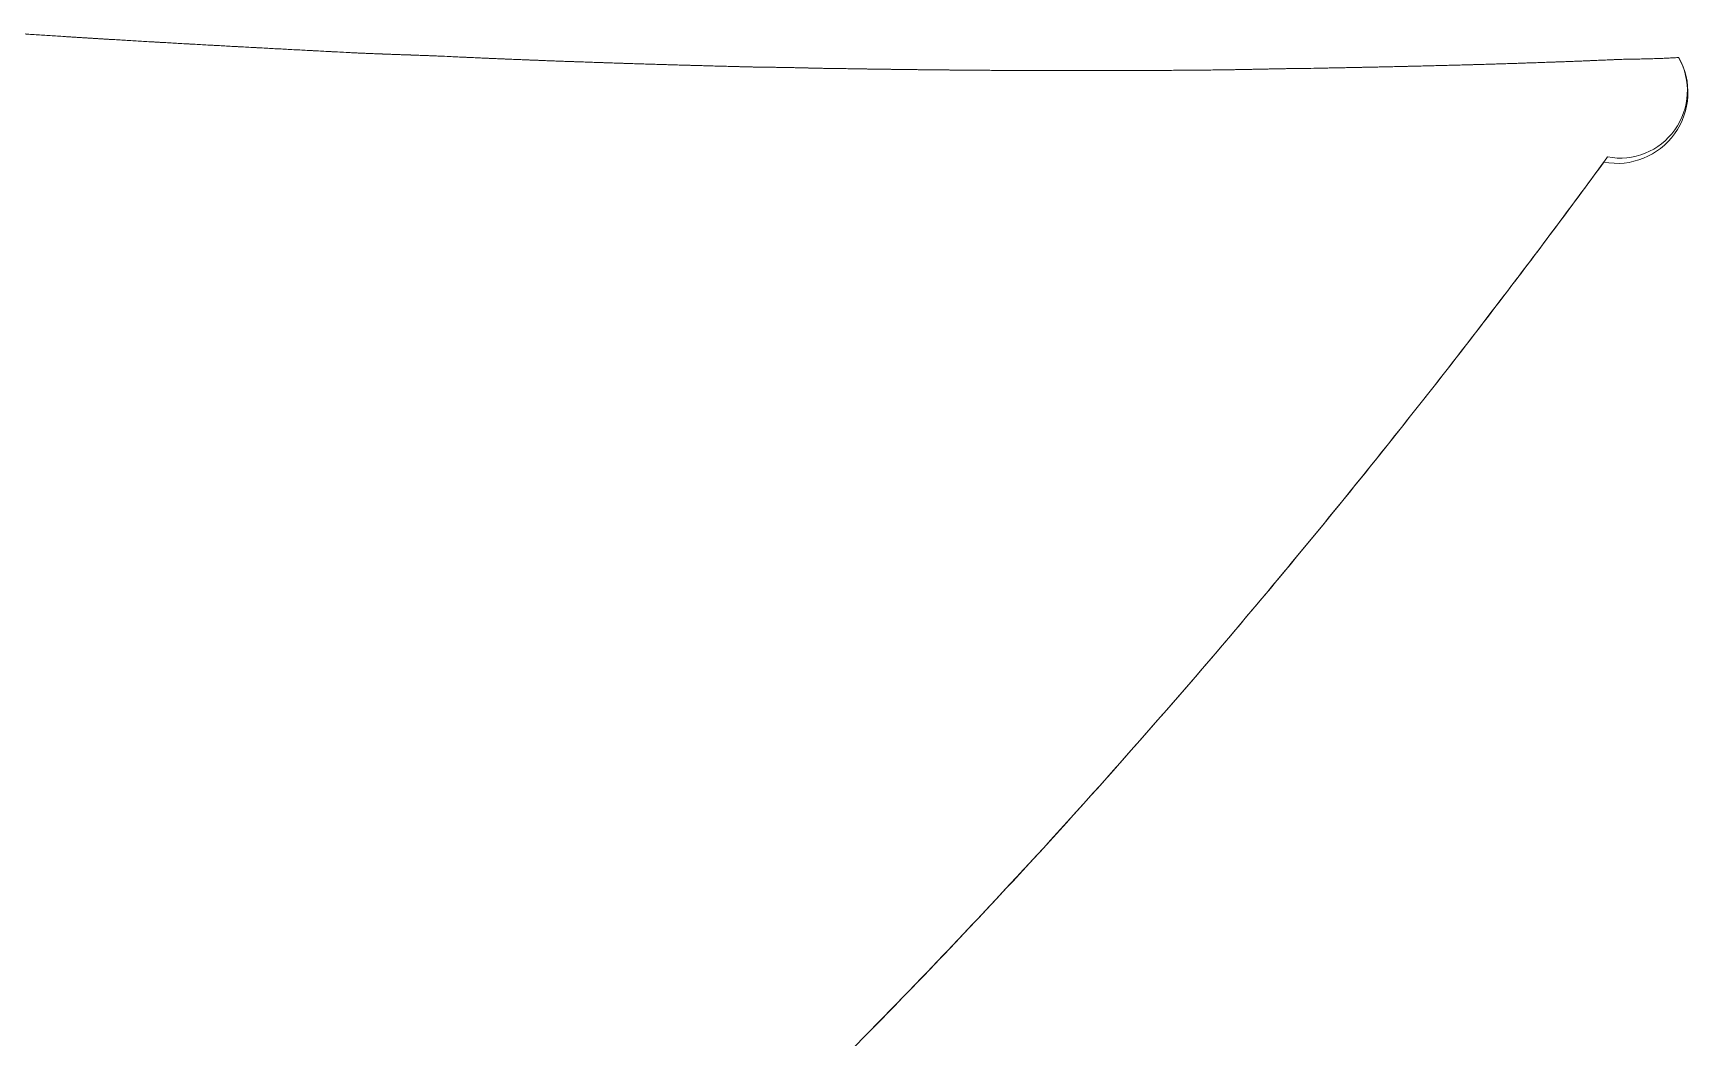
# Model space of a CAD drawing. Header units: millimetres. Extents: x 8533 to 164433, y 5768 to 115327.
# Drawn here: x 57079.81 to 57113.36, y 107593.99 to 107614.36 of the extents above; entities that cross this region are included whole.
import ezdxf

# ---------------------------------------------------------------- set-up
doc = ezdxf.new("R2010")
doc.units = ezdxf.units.MM
doc.header["$LTSCALE"] = 250
doc.layers.add('06_G-ENP_심볼', color=3, linetype='Continuous')
doc.layers.add('G-ENP', color=1, linetype='Continuous')

# ---------------------------------------------------------------- blocks, each defined once
blk = doc.blocks.new('zw$82BC')
at = {"layer": 'G-ENP', "color": 8, "lineweight": 0}
for centre, radius, start, end in [((17.34513893676724, 93.16054802425822), 3.016256948108111, 266.1144376295495, 266.2188612868981), ((17.34561177867393, 93.16760850138286), 3.023333239713675, 266.1184744935727, 266.2226540067285), ((17.3583504901177, 93.3604514928611), 3.21659651459807, 266.2188599535114, 266.3167847649654), ((17.35887284139905, 93.36846315444677), 3.224625185508944, 266.2226526775972, 266.3203337946622), ((17.37301439190163, 93.5882464654436), 3.444862980705941, 266.3167835715672, 266.4082209829704), ((17.37359715294197, 93.59741778580576), 3.45405279625168, 266.3203326076981, 266.4115267290183), ((17.38946269250677, 93.85028359811298), 3.707415842984004, 266.4082199340093, 266.493180094324), ((17.39012020877824, 93.86088897457859), 3.718041581406538, 266.4115256867704, 266.4962429123286), ((17.40813661975638, 94.1550033328844), 4.012707232181441, 266.4931791939128, 266.5716709195402), ((17.4088881562878, 94.16741131659455), 4.025137953916271, 266.4962420185442, 266.5744911127202), ((17.42963546745217, 94.51387190075309), 4.372219192283338, 266.5716701709662, 266.6437009177299), ((17.43050748774728, 94.52858888497082), 4.386961987654981, 266.5744903712416, 266.6462787417282), ((17.45479436708156, 94.94287024148741), 4.801954630179045, 266.6437003251388, 266.7092761632106), ((17.45582428866875, 94.96061227559875), 4.81972653155689, 266.6462781546392, 266.7116118175773), ((17.48481302453304, 95.4649585586231), 5.324905230795157, 266.7092757270382, 266.768401313505), ((17.48605550304087, 95.4867716949808), 5.346753723385562, 266.711611387357, 266.7704949447621), ((17.52147913102188, 96.11435334558053), 5.975334314318133, 266.7684010383946, 266.8210795860854), ((17.52301724201858, 96.14182773750724), 6.002851725972517, 266.7704946745193, 266.8229312871126), ((17.56757881838503, 96.94438542577393), 6.806645588947032, 266.8210794734322, 266.8673127403516), ((17.56954534834411, 96.98006285144572), 6.842377169850081, 266.8229311805463, 266.8689225471765), ((17.6277072247578, 98.0430174916363), 7.906921845799803, 266.8673127928325, 266.9071010498936), ((17.63032811250356, 98.09122312128551), 7.955198669323036, 266.8689226059142, 266.9084689455524), ((17.71002111094437, 99.56639686321842), 9.432523460121569, 266.9071012702434, 266.9404432899939), ((17.7137144858594, 99.63513513574253), 9.501360884501647, 266.9084691731102, 266.9415691962299), ((17.83051961620227, 101.8208073788935), 11.69015200861123, 266.9404436798585, 266.9673367115353), ((17.83615330737975, 101.9266920015475), 11.79618639730938, 266.9415695939421, 266.9682204986294), ((18.02545169077321, 105.5002009390833), 15.37470564296951, 266.9673372733462, 266.987777034891), ((18.035163147517, 105.6841515104157), 15.55891238749996, 266.9682210669367, 266.9884185105806), ((18.39818582590364, 112.5834847062963), 22.46778957468462, 266.9877777691229, 267.0017584237572), ((18.41896108943219, 112.9792436386294), 22.86409342696396, 266.9884192520646, 267.002157337625), ((17.39805227560147, 93.46061569737657), 3.318785115971962, 266.976500289077, 267.0303487958279), ((17.37265270518124, 92.9739844072086), 2.831491421935777, 266.9745234197796, 267.0345268780506), ((17.2504746596057, 90.61999573931087), 0.4743342772226767, 267.0563759808551, 267.2233469177245), ((17.25055833198594, 90.62167236612146), 0.4760129899868936, 267.0629304249478, 267.2293043848213), ((17.25287409311331, 90.66947177703179), 0.5238684632935047, 267.2233622209634, 267.3743605934243), ((17.25297177540274, 90.671544439365), 0.525943425581977, 267.2293196232916, 267.3797158611205), ((17.25571019288397, 90.73131983397548), 0.5857815120764575, 267.3743740977748, 267.5092704001913), ((17.25582723763348, 90.73394216546188), 0.5884064537394642, 267.3797293036966, 267.5140189257523), ((17.25916242208201, 90.81068667510044), 0.6652233987394474, 267.509282107694, 267.627962982341), ((17.25930737714096, 90.81410365759513), 0.6686434538827605, 267.5140305701262, 267.6321008238554), ((17.26352637725587, 90.91603958136949), 0.7706666487087263, 267.6279729009964, 267.7303410785487), ((17.26371376531843, 90.92066703662198), 0.7752978959204904, 267.6321106807689, 267.733864896947), ((17.26932539260578, 91.06235793767365), 0.9170998757118828, 267.7303492203229, 267.8163234615551), ((17.26958198462167, 91.06896195582641), 0.9237088761733814, 267.7338729731541, 267.819230529795), ((17.27758150122271, 91.27888192102125), 1.133781205535626, 267.8163298315991, 267.8858448840988), ((17.27796260389785, 91.28904456163752), 1.143950988767809, 267.8192368307039, 267.8881330519057), ((17.29059421823207, 91.63138311873644), 1.486522506200326, 267.8858494919473, 267.9388559751334), ((17.29123484849835, 91.64896591904551), 1.504116972718483, 267.8881375891683, 267.9405237017399), ((17.31484128974724, 92.30511657639045), 2.160692137998921, 267.9388588264278, 267.975323208506), ((17.31617600844397, 92.34254701238194), 2.198146362941316, 267.9405264832637, 267.9763695390051), ((17.37836072295268, 94.10188967979235), 3.958587658740664, 267.9753243081968, 267.9952288129928), ((17.38284762812272, 94.22946174318776), 4.086238602796858, 267.9763705755699, 267.9956533879906), ((18.06471232869929, 113.7096063769262), 23.57831325829407, 267.9952281744082, 267.9985707191368), ((18.25294432388917, 119.091683662973), 28.96368113712171, 267.9956526862621, 267.9983737657253), ((17.03274630249747, 84.17909382870516), 5.970225203698841, 87.98536251007464, 87.99856834507817), ((17.04213433929432, 84.44682247130197), 5.702332014219354, 87.98454484749864, 87.9983713285542), ((17.14933432412876, 87.49346640912137), 2.653802678054303, 87.95563334261843, 87.98535840853089), ((17.15125062174242, 87.54752874943506), 2.599706386408459, 87.95419636479012, 87.98454067699441), ((17.18305042920322, 88.43800373143216), 1.708663784039494, 87.90942793682946, 87.95562751380871), ((17.18386173811184, 88.46046834783112), 1.686184522832946, 87.9073736192441, 87.95419047297777), ((17.19935101853612, 88.88455614314705), 1.261813959578394, 87.84680647606945, 87.90942038757544), ((17.19980384272408, 88.8967710972671), 1.249590615563497, 87.84413738674492, 87.9073660044144), ((17.2091235253064, 89.14448124964122), 1.001705207563868, 87.7678446324802, 87.84679721683688), ((17.20941674513524, 89.15213433567737), 0.9940465069948907, 87.76456390805262, 87.84412805956062), ((17.21574403338924, 89.31433697497528), 0.8317205066169817, 87.67263347283216, 87.76783366227234), ((17.21595255455561, 89.31957074284065), 0.8264825871061039, 87.66874483141976, 87.76455287246992), ((17.22712548340708, 89.62838811764993), 0.5174680744376797, 87.15544866666946, 87.51969632282484), ((17.22573135470141, 89.59733277315115), 0.5485548020343435, 87.15300387904904, 87.5091703123824), ((17.36562855340544, 92.54424621569893), 2.40167911166918, 267.3074415408274, 267.4168795526818), ((17.36580861673691, 92.54815760436577), 2.405594642215514, 267.3116344292798, 267.4208951255286), ((17.37051255771048, 92.6525006589564), 2.510043672218326, 267.4168759883826, 267.5216054461262), ((17.3706995444647, 92.65673453104841), 2.514281670796917, 267.4208915715551, 267.5254449175814), ((17.37559426285613, 92.76990327486698), 2.627556216016066, 267.5216021608397, 267.6216539676154), ((17.37578923608233, 92.77450434167616), 2.632161411448322, 267.5254416420768, 267.6253184507175), ((17.38090463345135, 92.89775630997173), 2.75551948661092, 267.6216509605728, 267.7170535065374), ((17.38110886948193, 92.90277826644416), 2.760545593787383, 267.6253154526723, 267.7205440160581), ((17.38648073563537, 93.03762385664271), 2.895498140438259, 267.7170507776461, 267.807829936794), ((17.38669576158567, 93.0431312914356), 2.901009770671089, 267.7205412958241, 267.8111473956415), ((17.39236731413173, 93.19140026218577), 3.049387174186984, 267.8078274849339, 267.8940066298531), ((17.39259499019728, 93.19747196829638), 3.055463146911404, 267.8111449540348, 267.897151865244), ((17.39861895503095, 93.36140284346072), 3.219504664922308, 267.8940044548876, 267.9756044467302), ((17.39886155049733, 93.36813538313459), 3.226241573365773, 267.8971497004178, 267.9785781946061), ((17.40530295084228, 93.5504957841784), 3.408715700618517, 267.9756025498356, 268.0526417465377), ((17.40556329130182, 93.5580095042331), 3.416233928982335, 267.9785763080531, 268.0554446463002), ((17.41250329136359, 93.76226184847178), 3.620604140345449, 268.0526401276134, 268.1251343789604), ((17.41278492164203, 93.77070811576078), 3.629055101074229, 268.0554430381072, 268.1277669761491), ((17.44727670365116, 92.55809356681812), 2.41585079475524, 271.9230261369528, 272.028194610793), ((17.44743981784963, 92.55336960931669), 2.411124022660035, 271.9268751584677, 272.0322478898567), ((17.45153342913814, 92.43789594265291), 2.295577819541269, 272.0281918444049, 272.1388141779942), ((17.45168977726873, 92.43360259789921), 2.291281629580917, 272.0322451160444, 272.1430726441643), ((17.45562259063162, 92.32840703356868), 2.186012576630263, 272.1388112385396, 272.2549131845809), ((17.45577313216405, 92.32448662643804), 2.182089280878708, 272.143069696983, 272.2593778364129), ((17.45956753083279, 92.22822347631222), 2.085751379261894, 272.2549100729703, 272.3765189582467), ((17.45971305892489, 92.22462831504379), 2.0821532744677, 272.2593747166181, 272.3811908504964), ((17.46338769851413, 92.13617817517076), 1.993626837779567, 272.3765156761153, 272.5036603745385), ((17.46352887977532, 92.13286834835714), 1.990314001958168, 272.3811875607458, 272.5085406226895), ((17.55078092738553, 90.1360608890705), 0.01812020273360489, 259.3268815246378, 29.52592034163984), ((17.55155709918451, 90.13649823516403), 0.01720179328241584, 259.4330894096145, 29.57634019501528), ((17.55434334595402, 90.06579028636213), 0.07875912262892273, 91.39592961317459, 92.8147553930144), ((17.55416057140617, 90.07156507971058), 0.07298145699781386, 91.33831868031126, 92.7637575744329), ((17.57881302282404, 88.74894402615405), 1.395831468399081, 91.04895625690287, 91.08324725204996), ((17.57953374856392, 88.71019102402931), 1.434591171386808, 91.04814944076641, 91.08151485594938), ((17.6439843952199, 85.18960257241736), 4.955769514498796, 91.03929925759914, 91.04896309735766), ((17.65352375989671, 84.66610550272276), 5.479353491402408, 91.03941555740508, 91.04815609821036), ((17.49587146232547, 93.3540544324888), 3.210025708032505, 271.0393012589343, 271.0542248016594), ((17.49928657711429, 93.16719496905591), 3.023135039795551, 271.0394173779076, 271.055263569165), ((17.53262680630446, 91.35667684595188), 1.212309967865429, 271.0542219672963, 271.0937366411069), ((17.53314631164751, 91.32898411265307), 1.184612362693146, 271.0552605574325, 271.0956988689408), ((17.54151870125129, 90.89093359938602), 0.7464818477208354, 271.0937289882731, 271.1578819523761), ((17.54172792251246, 90.8802984411422), 0.7358446322754941, 271.0956910402695, 271.1607702486793), ((17.54572225902253, 90.68296195098515), 0.5384677221512357, 271.157869486287, 271.2467512900567), ((17.54583979967198, 90.67736919384095), 0.5328737305579847, 271.1607575987537, 271.250569907898), ((17.548291561336, 90.56491140212694), 0.4203892169096529, 271.2467339987014, 271.3604785748607), ((17.54837015400018, 90.56146338728269), 0.4169403070472008, 271.2505524330134, 271.365233380698), ((17.55010225532818, 90.48867498434288), 0.3441312992272839, 271.3604564568047, 271.4992411755465), ((17.55016079799954, 90.48633388709686), 0.3417894706973871, 271.3652110747936, 271.5049396767449), ((17.55150010897741, 90.43527130507363), 0.2907093285195961, 271.499214212155, 271.6632599852366), ((17.55154702200953, 90.4335751813096), 0.2890125566787505, 271.5049125204413, 271.669911319116), ((17.55264927811699, 90.39570079130766), 0.2511221317333219, 271.6632281597252, 271.852799549768), ((17.55268887833041, 90.39441320734784), 0.2498339395462101, 271.6698793083165, 271.860414490731), ((17.55363779532986, 90.36514701457872), 0.2205523682625835, 271.8527628444645, 272.0681682162574), ((17.553672526293, 90.36413448760652), 0.2195392464059152, 271.8603776036478, 272.07675919706), ((17.55451717317477, 90.34079957988962), 0.1961890581157202, 272.068126613328, 272.3097182732795), ((17.55454852202065, 90.3399811282224), 0.1953700069054825, 272.0767174149386, 272.3192993773638), ((17.55531960428023, 90.32090849207623), 0.176281791350611, 272.3096717736319, 272.5778461068052), ((17.55534852945119, 90.32023214265939), 0.175604824320086, 272.3192526900099, 272.5884330729473), ((17.55606626926563, 90.30432733611673), 0.159683832393853, 272.577794687962, 272.8729922977969), ((17.55609341598911, 90.3037582368458), 0.1591140866565515, 272.5883814712527, 272.8846025196545), ((17.55677168552786, 90.29027394342489), 0.1456127465000106, 272.8729359687329, 273.1956416478887), ((17.5567975057652, 90.28978782805655), 0.1451259465325706, 272.8845459997238, 273.2082941909152), ((17.55744614328189, 90.27819645547305), 0.133516440929019, 273.1955804118916, 273.5463231970434), ((17.55747096117786, 90.27777595075088), 0.1330952051348878, 273.2082327661863, 273.5600387623718), ((17.55809713200479, 90.26769455679454), 0.1229943849441668, 273.5462570846719, 273.925609997679), ((17.55812118741672, 90.26732687088673), 0.1226259136523414, 273.5599724733744, 273.9404109583307), ((17.42032623794314, 94.00124252590126), 3.859712824164873, 268.1251330385993, 268.1930956787772), ((17.42063367226037, 94.01081448325067), 3.869289716805272, 268.1277656465834, 268.1955584260522), ((17.42890828802349, 94.27328119345992), 4.131886827755678, 268.1930946181328, 268.2565364584211), ((17.42924737773582, 94.28422950782141), 4.142840391421564, 268.1955573750544, 268.2588297119404), ((17.43842783001391, 94.58602518970457), 4.444775672022757, 268.2565356780409, 268.315464997549), ((17.43880629990925, 94.59868115250254), 4.457437291971692, 268.2588289425623, 268.3175890176331), ((17.44912266015599, 94.94968024465447), 4.808587956562971, 268.3154645002622, 268.3698870280183), ((17.44955089982365, 94.96449006752744), 4.823403969060015, 268.3175885309737, 268.371841981543), ((17.46131703564767, 95.3781760724666), 5.237257266458179, 268.3698868152126, 268.4198057224958), ((17.46180941469545, 95.39575720207608), 5.254845288973496, 268.3718417803611, 268.4215916766274), ((17.47546512218845, 95.89103739722697), 5.750313702718101, 268.4198057961825, 268.4652216652139), ((17.47604203224701, 95.91226683720686), 5.771550979463959, 268.4215917617231, 268.4668385925808), ((17.49222338448972, 96.51650254845077), 6.376003318063246, 268.4652220302392, 268.5061328404943), ((17.49291483288683, 96.54267138572874), 6.402181288122331, 268.4668389687493, 268.5075806150945), ((17.51257762638114, 97.29699537387148), 7.156761504505262, 268.5061334997562, 268.542534603341), ((17.51342964132705, 97.33008471565785), 7.189861813154711, 268.507581285302, 268.5438129977983), ((17.33378178615381, 90.25079191483042), 0.1082910427336545, 268.2880585689228, 269.5799797875924), ((17.33371710245997, 90.24598189538278), 0.1034805200287612, 268.3387181828019, 269.6195695405929), ((17.33222408074313, 89.88246983014687), 0.260035073630736, 89.58459363509316, 89.83169197637534), ((17.33221819003786, 89.88133145735037), 0.2611734607911403, 89.57587589417759, 89.82190159022133), ((17.33197813260723, 89.84852844503507), 0.2939773498327234, 89.3659797224782, 89.58462058985872), ((17.33196485269822, 89.84708959876383), 0.2954162565188688, 89.35832531762897, 89.57590264407675), ((17.33149571006636, 89.80492274962546), 0.3375857137512627, 89.17559903897055, 89.3660011915185), ((17.33147164681078, 89.8030413427856), 0.3394672736099851, 89.16900072670501, 89.35834657500894), ((17.33065755780179, 89.74666765313145), 0.3958468394419001, 89.01328281690985, 89.17561491390421), ((17.33061676112443, 89.74409526447084), 0.3984195507348551, 89.00773523923726, 89.16901639058351), ((17.32924464777007, 89.66462728081677), 0.4778993775152762, 88.87891330122014, 89.01329299980343), ((17.32917567843437, 89.66088712395111), 0.4816401693823298, 88.87441305283431, 89.00774521386472), ((17.32680706252872, 89.54006228709454), 0.602488219242056, 88.77242466684963, 88.87891767458575), ((17.32668486756059, 89.53411137873013), 0.6084403811926309, 88.76897030502457, 88.87441721588183), ((17.32225257229108, 89.3275198270228), 0.8150794719187971, 88.69380395153519, 88.77242312521918), ((17.32201010546801, 89.31656873008268), 0.8260332518965449, 88.69139602909004, 88.76896853561142), ((17.31206856780069, 88.88088716265304), 1.261828227741943, 88.64309208671557, 88.6937963719728), ((17.31145046985996, 88.85431483379614), 1.288407743554871, 88.64173320167528, 88.6913882183961), ((17.2753128294619, 87.32918550443355), 2.813965148384447, 88.62038496990456, 88.64307833842165), ((17.27204458418352, 87.19239783044986), 2.950791859767818, 88.62007981030952, 88.64171921155992), ((17.62352982978696, 101.7877658063071), 11.64880773322596, 268.6203649045435, 268.6258346113953), ((17.57804513254577, 99.89527147566889), 9.755766886879618, 268.6200595049413, 268.626589980208), ((17.38921000640654, 92.01964577724101), 1.877877650482251, 268.625808082061, 268.6596503988724), ((17.38784322914496, 91.96193213763848), 1.820147829969536, 268.626563209013, 268.6614753027177), ((17.36900663277005, 91.15614680840446), 1.014142363784081, 268.6596172437674, 268.7221004645993), ((17.36861031172039, 91.1387887011303), 0.9967797335639887, 268.6614418956939, 268.7250061243792), ((17.36179252797076, 90.83272794283943), 0.6906430501664869, 268.7220605045201, 268.8135130946756), ((17.3616152400689, 90.82447395691372), 0.6823871613568582, 268.7249659037101, 268.8175130227344), ((17.35827873827448, 90.66304971019179), 0.5209284386793938, 268.8134661432179, 268.9342783262368), ((17.35818425512532, 90.6582332983844), 0.5161111011265619, 268.8174658109276, 268.9393883851435), ((17.35633088673497, 90.55831942514033), 0.4161800414009908, 268.9342241862853, 269.0848495660418), ((17.35627643624328, 90.55516073409598), 0.4130208819896849, 268.9393339730243, 269.0910880402758), ((17.35519345190831, 90.48708971502282), 0.3449412502739663, 269.0847880300997, 269.2657453632773), ((17.35516142305296, 90.48485537880151), 0.3427066854336084, 269.0910262191736, 269.2731329963618), ((17.35453136567453, 90.43540063243148), 0.2932479275217117, 269.2656762142314, 269.4775511938889), ((17.35451320426894, 90.43373398353168), 0.2915811806264709, 269.273063558377, 269.4861112960122), ((17.34482933127596, 89.55524068811917), 0.5869662853184703, 88.9378568791401, 89.31394638882446), ((17.3446611617493, 89.53938695144717), 0.6028210202530615, 88.93033322638479, 89.31214716089013), ((17.41977713303159, 94.23874597930643), 4.097140802818942, 269.1040249729143, 269.1803061031284), ((17.41973233530992, 94.23574907434374), 4.094143563277987, 269.106863430937, 269.1831957826752), ((17.41865892617751, 94.16059449193733), 4.0189813160974, 269.1803070647969, 269.2579487099069), ((17.41861993786388, 94.15772855123015), 4.016115110422753, 269.1831967459455, 269.2608892840242), ((17.41769075335976, 94.08584891432952), 3.944229468424426, 269.2579497398466, 269.3369428357968), ((17.41765720894627, 94.08310755962424), 3.941487908711751, 269.2608903164784, 269.3399339517488), ((17.41686312831946, 94.01434218666799), 3.872717951421498, 269.3369439349715, 269.4172788031355), ((17.41683468079368, 94.01171918501046), 3.8700947957207, 269.3399350536214, 269.4203200881104), ((17.41616712518574, 93.94591800547039), 3.804290230482407, 269.417279971891, 269.4989463268865), ((17.41614345127984, 93.9434078051683), 3.801779918759848, 269.4203212580258, 269.5020373813844), ((17.4155943394348, 93.88043052389696), 3.738800244023857, 269.4989475642516, 269.5819345108227), ((17.41557513328497, 93.87802784836765), 3.736397491941986, 269.5020386200379, 269.5850749139434), ((17.41513684260623, 93.81774328095025), 3.676111331674059, 269.5819358163549, 269.6662318523931), ((17.41512181545933, 93.81544319783353), 3.673811199676636, 269.5850762211949, 269.6694211604203), ((17.41478714515604, 93.7577285892034), 3.616095621116137, 269.666233226478, 269.7518262441828), ((17.41477602370794, 93.7555264345171), 3.613893438551559, 269.6694225367715, 269.7550639915777), ((17.41453816029515, 93.70026658289584), 3.558633075381143, 269.7518276858969, 269.8387049806365), ((17.41453068625181, 93.698158070604), 3.556524550044522, 269.7550654359881, 269.8419906778528), ((17.41438317515322, 93.64524513696153), 3.503611411165273, 269.8387064893241, 269.9268547569623), ((17.41437910315825, 93.64322617068859), 3.501592440984932, 269.841992190657, 269.9301878935707), ((17.41431581963845, 93.59255891456951), 3.450925145718823, 269.9268563327958, 270.0162616771523), ((17.41431491679261, 93.59062553677586), 3.4489917679103, 269.9301894722905, 270.0196417213403), ((17.41433004094473, 93.54210885428688), 3.400475083431861, 270.0162633186305, 270.1069112605414), ((17.41433208606755, 93.54025757498283), 3.398623803191073, 270.0196433650983, 270.1103376565565), ((17.41442007939402, 93.49380210411249), 3.352168249346805, 270.1069129664177, 270.1987884432113), ((17.41442486159725, 93.49202957196258), 3.350395710935522, 270.1103393653446, 270.202260614104), ((17.41458044574394, 93.44755126541958), 3.305917132634258, 270.1987902139919, 270.2918775883334), ((17.41458776438084, 93.44585419254429), 3.30422004416468, 270.2022623868009, 270.2953949371534), ((17.41480590195188, 93.40327393098124), 3.261639224198432, 270.2918794230339, 270.3861624950464), ((17.41481556459702, 93.40164943142838), 3.260014696091838, 270.295396773737, 270.3897244017307), ((17.41509144056495, 93.36089276200289), 3.219257093338081, 270.3861643924417, 270.4816264004587), ((17.41510326418354, 93.3593379217686), 3.217702208328399, 270.3897263005664, 270.4852322265426), ((17.41543227032152, 93.32033462219397), 3.178697521475602, 270.4816283585494, 270.5782519961231), ((17.41544607758557, 93.3188469623363), 3.177209797721397, 270.4852341863736, 270.5819010781504), ((17.44160740771714, 90.77827024069626), 0.6364986477009767, 270.5315595520104, 270.7736092970576), ((17.44206825012567, 90.74053654872097), 0.5987621403663659, 270.5402089849394, 270.7827972095408), ((17.44020211959038, 90.83894362972808), 0.6971857262056135, 270.8217652911374, 270.9255373244565), ((17.44013873475792, 90.84309103980303), 0.7013336200443469, 270.8259519925143, 270.9291173119137), ((17.4381153698376, 90.96813066902149), 0.8263896179653116, 270.9255181180168, 271.0132109243389), ((17.43801806143985, 90.97387199865341), 0.8321317716103479, 270.9290982378841, 271.0161907856975), ((17.43484990700348, 91.1527848104995), 1.011072630753301, 271.0131952406354, 271.0849656610871), ((17.43469414552744, 91.16127995778919), 1.019569205343203, 271.0161752334351, 271.0873506673994), ((17.42942232625502, 91.43938941305026), 1.297728621159953, 271.0849534456452, 271.1409268941139), ((17.42915233951028, 91.45327391738374), 1.311615749670601, 271.0873385826052, 271.1427211423077), ((17.41932246210213, 91.94653755534688), 1.804977322972736, 271.1409181110992, 271.1811890175357), ((17.41877951326963, 91.97330998829557), 1.831755260353632, 271.1427124893086, 271.1823954548112), ((17.39567759169883, 93.09332712544045), 2.952010625877085, 271.1811836334714, 271.2058157392815), ((17.39417775704165, 93.16529071027963), 3.023989837939356, 271.1823901994134, 271.2064361667544), ((17.28827294594079, 98.19604743909213), 8.055861168093605, 271.2058137376695, 271.2148403093119), ((17.27646954395892, 98.75464838394805), 8.61458680316797, 271.2064342900126, 271.214875373306), ((17.6934390758624, 79.08998468379576), 11.05449711222541, 91.20826555548904, 91.21484168142727), ((17.6743140924665, 79.99438492554685), 10.14989467950028, 91.20771477895107, 91.21487687450217), ((17.52932473737822, 86.87112233426427), 3.271628961496236, 91.1860639153945, 91.20827031751315), ((17.52756130102462, 86.95553667001809), 3.187196208982464, 91.18492566245233, 91.20771966939498), ((17.50125158646212, 88.22708546985194), 1.915375251132702, 91.1481772338895, 91.18607208102883), ((17.50065185964543, 88.25654086569529), 1.885913751095317, 91.14644872782449, 91.18493396146836), ((17.48993526533464, 88.79172507624509), 1.350622257133049, 91.09451653502899, 91.14818885399157), ((17.48964464295672, 88.8065860368904), 1.33575845558852, 91.09219383708037, 91.14646047749798), ((17.48400839438547, 89.10196170232825), 1.040329021688513, 91.02496166347048, 91.09453165833379), ((17.48384296394825, 89.1109158901458), 1.031373306375109, 91.02203964012429, 91.09220909071828), ((17.48049129272711, 89.2985635422279), 0.8436957247728937, 90.93936075337243, 91.02498034707712), ((17.48038873229059, 89.30455580594554), 0.8377025839951034, 90.93583308458531, 91.02205846006242), ((17.47826090460701, 89.43460943517283), 0.7076315501409566, 90.83752963007946, 90.93938307561828), ((17.47819438173623, 89.43890844282305), 0.7033320284027549, 90.83338876121762, 90.93585554480103), ((17.47679992024099, 89.53456782021334), 0.6076624888513157, 90.71925109311803, 90.83755568532254), ((17.4767560142795, 89.53780875765835), 0.6044212545943382, 90.71448822208463, 90.83341496424646), ((17.47583710796609, 89.61128380886339), 0.5309404586257169, 90.58427403673461, 90.71928099521716), ((17.47580837511272, 89.61381951108586), 0.5284045942065104, 90.57887906771708, 90.71451826981199), ((17.47521670593854, 89.67214755318133), 0.4700735524205477, 90.43231248136864, 90.58430790310886), ((17.47519869171607, 89.67418966538327), 0.4680313613656694, 90.42627398155682, 90.57891308575951), ((17.4682109174732, 90.44136382132922), 0.2991760931610394, 270.6624519663673, 271.3112912080039), ((17.46813239809104, 90.44842918567758), 0.3062420875078252, 270.6705993305589, 271.3269275609346), ((17.35851095095565, 96.32885916563629), 6.187690774046619, 271.0792415080077, 271.1203859161503), ((17.35907879910458, 96.29930098538807), 6.158127140416431, 271.0806906296331, 271.1220327960131), ((17.37223795159714, 95.62696193665636), 5.485659328457272, 271.1203853358313, 271.1668010160475), ((17.37270285440185, 95.60369040577632), 5.462383154922817, 271.1220322110811, 271.1686458452361), ((17.38363495168205, 95.06739270484167), 4.925974044744548, 271.1668002479401, 271.2184932693369), ((17.38402676435261, 95.04858770282789), 4.907164961995703, 271.1686450701888, 271.2205363119443), ((17.3933499110894, 94.61064994165298), 4.469127974211456, 271.2184923136996, 271.2754704432131), ((17.39368796455007, 94.59513296529207), 4.453607316505231, 271.220535348892, 271.277712019254), ((17.40181142544283, 94.2306142362782), 4.088998082483823, 271.2754693025237, 271.3377419872797), ((17.40210882807658, 94.21758679633336), 4.075967248930369, 271.2777108711826, 271.3401824868313), ((17.40931438854058, 93.9093228300863), 3.767619081695013, 271.337740660987, 271.4053190328127), ((17.40958031420588, 93.89822615448486), 3.756519220814875, 271.3401811536307, 271.4079589041967), ((17.41606836204467, 93.63401787209972), 3.492231289572569, 271.4053175222696, 271.4782143711353), ((17.41630944433122, 93.62444837554875), 3.482658757382474, 271.4079573867509, 271.4810541285508), ((17.42222642268941, 93.39538733870631), 3.253521312448633, 271.4782126767748, 271.5564424563908), ((17.42244756399977, 93.38704685970276), 3.245177902914159, 271.4810524272746, 271.5594826735), ((17.42790299496592, 93.1864763637343), 3.044533229208088, 271.556440579432, 271.640019385695), ((17.42810790282603, 93.17913963349764), 3.037193638740273, 271.5594807911162, 271.6432606974472), ((17.43318536329737, 93.00198533372827), 2.859966592006535, 271.6400173288117, 271.7289628956725), ((17.43337689865071, 92.99547884098985), 2.853457281364879, 271.64325863639, 271.7324060015446), ((17.43814128314303, 92.83780536796263), 2.695711843824671, 271.728960660046, 271.8232923496327), ((17.43832168457216, 92.8319934978548), 2.689897175202704, 271.7324037598526, 271.8269380084603), ((17.44282416713078, 92.69070182642798), 2.548533783861645, 271.8232899365291, 271.9230287266993), ((17.44299520898262, 92.6854771352427), 2.543306294369396, 271.8269355884185, 271.926877755702), ((15.71475368201608, 91.46219688419347), 2.272634250458816, 322.684796011624, 323.7881878395048), ((15.71720469304877, 91.46036425968151), 2.269573910873627, 322.642915626035, 323.7472095176964), ((15.78172658077115, 91.41110197734196), 2.188396041885408, 321.5140088428392, 322.6430843759753), ((15.7793328669696, 91.41296554119288), 2.191429594066073, 321.556845547456, 322.6849644497376), ((15.8446483604887, 91.36106852142456), 2.108006384405269, 320.3588365857767, 321.5141859804353), ((15.84231724584249, 91.36295913340888), 2.111007751526839, 320.4026869592367, 321.5570223677729), ((15.90356730113145, 91.31228499158289), 2.03151285937751, 319.2207559033239, 320.402872277231), ((15.90583065798263, 91.31037150604897), 2.028549094936396, 319.1758316659536, 320.3590222237561), ((15.96513852370306, 91.25912592348021), 1.950168404561177, 317.9633505911442, 319.1760258343275), ((15.96294789565987, 91.26105783776683), 1.953089162389759, 318.009411764501, 319.2209497522325), ((16.0203294382916, 91.20939941818932), 1.875880136347653, 316.7669371861966, 318.0096140726272), ((16.02244259681181, 91.20745377605618), 1.873007743803439, 316.7196731266499, 317.9635532136757), ((16.07558905975033, 91.15743805975285), 1.800027591968921, 315.491538508816, 316.7671477484758), ((16.07762028341109, 91.1554836278878), 1.797208843062685, 315.4430027718857, 316.7198839926998), ((16.13055692067316, 91.10335009227168), 1.722910841371396, 314.1314684009179, 315.4432215039411)]:
    blk.add_arc(centre, radius, start, end, dxfattribs=at)

msp = doc.modelspace()

# ---------------------------------------------------------------- block references
at = {"layer": '06_G-ENP_심볼', "color": 0, "xscale": 79.36842069133647, "yscale": 79.36842069133647, "zscale": 79.36842069133647}
msp.add_blockref('zw$82BC', (55718.94609826999, 100459.2019182342, -0.3242994333755119), dxfattribs=at)

doc.saveas('drawing.dxf')
